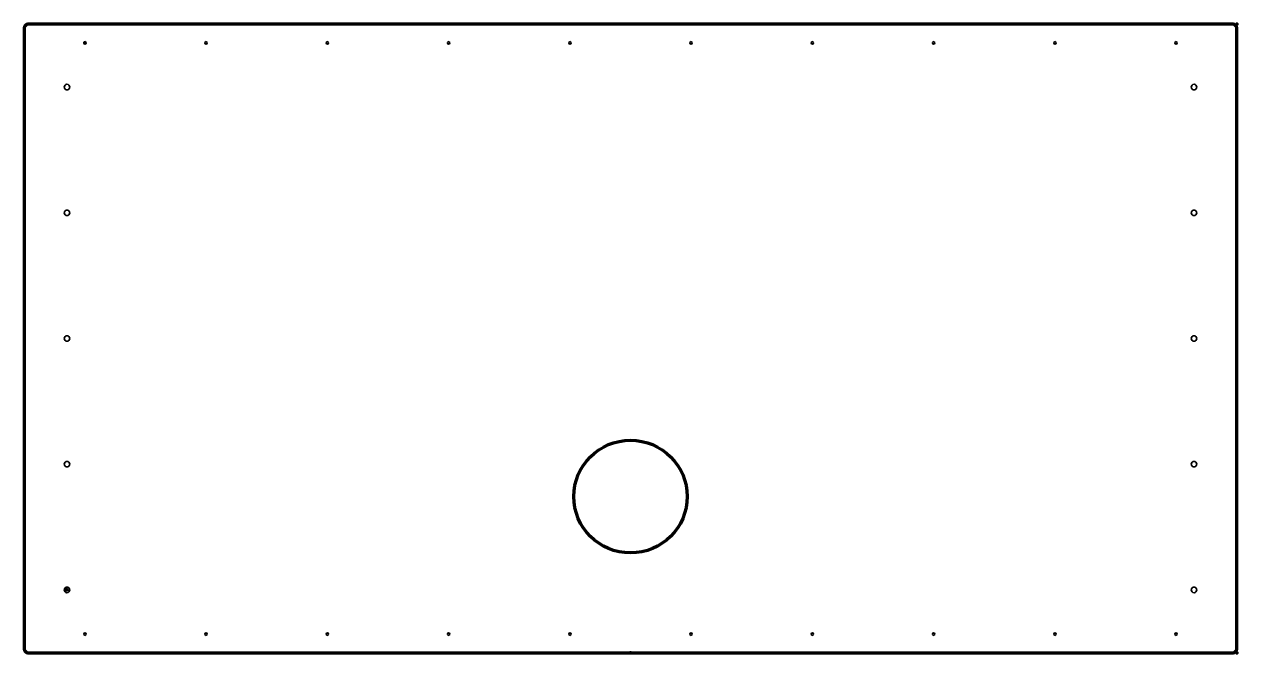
# Model space of a CAD drawing. Header units: millimetres. Extents: x -816 to 816, y 0 to 845.
import ezdxf

# ---------------------------------------------------------------- set-up
doc = ezdxf.new("R2010")
doc.units = ezdxf.units.MM
doc.layers.add('1', color=7, linetype='Continuous', true_color=0xffffff)
doc.layers.add('61', color=7, linetype='Continuous', true_color=0xffffff)

msp = doc.modelspace()

# ---------------------------------------------------------------- linework, layer by layer
at = {"layer": '1', "color": 252, "linetype": 'Continuous', "lineweight": 35}
for p, q in [((-815.5, 840), (-815.5, 5)), ((-815.5, 840), (-815.5, 5)), ((810.5, 845), (-810.5, 845)), ((810.5, 845), (-810.5, 845)), ((815.5, 5), (815.5, 840)), ((815.5, 5), (815.5, 840)), ((-810.5, 0), (810.5, 0)), ((-810.5, 0), (810.5, 0))]:
    msp.add_line(p, q, dxfattribs=at)
at = {"layer": '1', "color": 163, "linetype": 'Continuous', "lineweight": 70}
for p, q in [((-815.5, 840), (-815.5, 5)), ((810.5, 845), (-810.5, 845)), ((815.5, 5), (815.5, 840)), ((-810.5, 0), (810.5, 0))]:
    msp.add_line(p, q, dxfattribs=at)
at = {"layer": '1', "color": 252, "linetype": 'Continuous', "lineweight": 35}
for centre, radius in [((-733.95, 820), 1.6), ((-733.95, 820), 1.6), ((-570.85, 820), 1.6), ((-570.85, 820), 1.6), ((-407.75, 820), 1.6), ((-407.75, 820), 1.6), ((-244.65, 820), 1.6), ((-244.65, 820), 1.6), ((-81.55, 820), 1.6), ((-81.55, 820), 1.6), ((81.55, 820), 1.6), ((81.55, 820), 1.6), ((244.65, 820), 1.6), ((244.65, 820), 1.6), ((407.75, 820), 1.6), ((407.75, 820), 1.6), ((570.85, 820), 1.6), ((570.85, 820), 1.6), ((733.95, 820), 1.6), ((733.95, 820), 1.6), ((-758, 760.5), 3.75), ((-758, 760.5), 3.75), ((758, 760.5), 3.75), ((758, 760.5), 3.75), ((-758, 591.5), 3.75), ((-758, 591.5), 3.75), ((758, 591.5), 3.75), ((758, 591.5), 3.75), ((-758, 422.5), 3.75), ((-758, 422.5), 3.75), ((758, 422.5), 3.75), ((758, 422.5), 3.75), ((-758, 253.5), 3.75), ((-758, 253.5), 3.75), ((758, 253.5), 3.75), ((758, 253.5), 3.75), ((-758, 84.5), 3.75), ((-758, 84.5), 3.75), ((758, 84.5), 3.75), ((758, 84.5), 3.75), ((-733.95, 25), 1.6), ((-733.95, 25), 1.6), ((-570.85, 25), 1.6), ((-570.85, 25), 1.6), ((-407.75, 25), 1.6), ((-407.75, 25), 1.6), ((-244.65, 25), 1.6), ((-244.65, 25), 1.6), ((-81.55, 25), 1.6), ((-81.55, 25), 1.6), ((81.55, 25), 1.6), ((81.55, 25), 1.6), ((244.65, 25), 1.6), ((244.65, 25), 1.6), ((407.75, 25), 1.6), ((407.75, 25), 1.6), ((570.85, 25), 1.6), ((570.85, 25), 1.6), ((733.95, 25), 1.6), ((733.95, 25), 1.6)]:
    msp.add_circle(centre, radius, dxfattribs=at)
for centre, start, end in [((-810.5, 840), 90, 180), ((-810.5, 840), 90, 180), ((810.5, 840), 0, 90), ((810.5, 840), 0, 90), ((-810.5, 5), 180, 270), ((-810.5, 5), 180, 270), ((810.5, 5), 270, 0), ((810.5, 5), 270, 0)]:
    msp.add_arc(centre, 5, start, end, dxfattribs=at)
at = {"layer": '1', "color": 163, "linetype": 'Continuous', "lineweight": 70}
for centre, start, end in [((-810.5, 840), 90, 180), ((810.5, 840), 0, 90), ((-810.5, 5), 180, 270), ((810.5, 5), 270, 0)]:
    msp.add_arc(centre, 5, start, end, dxfattribs=at)
at = {"layer": '1', "color": 252, "linetype": 'Continuous', "lineweight": 35}
msp.add_ellipse((0, 210), major_axis=(76.25, 0), ratio=0.993443, dxfattribs=at)
msp.add_ellipse((0, 210), major_axis=(76.25, 0), ratio=0.993443, dxfattribs=at)
at = {"layer": '1', "color": 163, "linetype": 'Continuous', "lineweight": 70}
msp.add_ellipse((0, 210), major_axis=(76.25, 0), ratio=0.993443, dxfattribs=at)
for p in [(815.5, 845), (-733.95, 820), (-758, 84.5), (815.5, 0)]:
    msp.add_point(p, dxfattribs=at)
at = {"layer": '61', "color": 23, "linetype": 'Continuous', "lineweight": 70}
msp.add_point((0, 0), dxfattribs=at)

doc.saveas('drawing.dxf')
